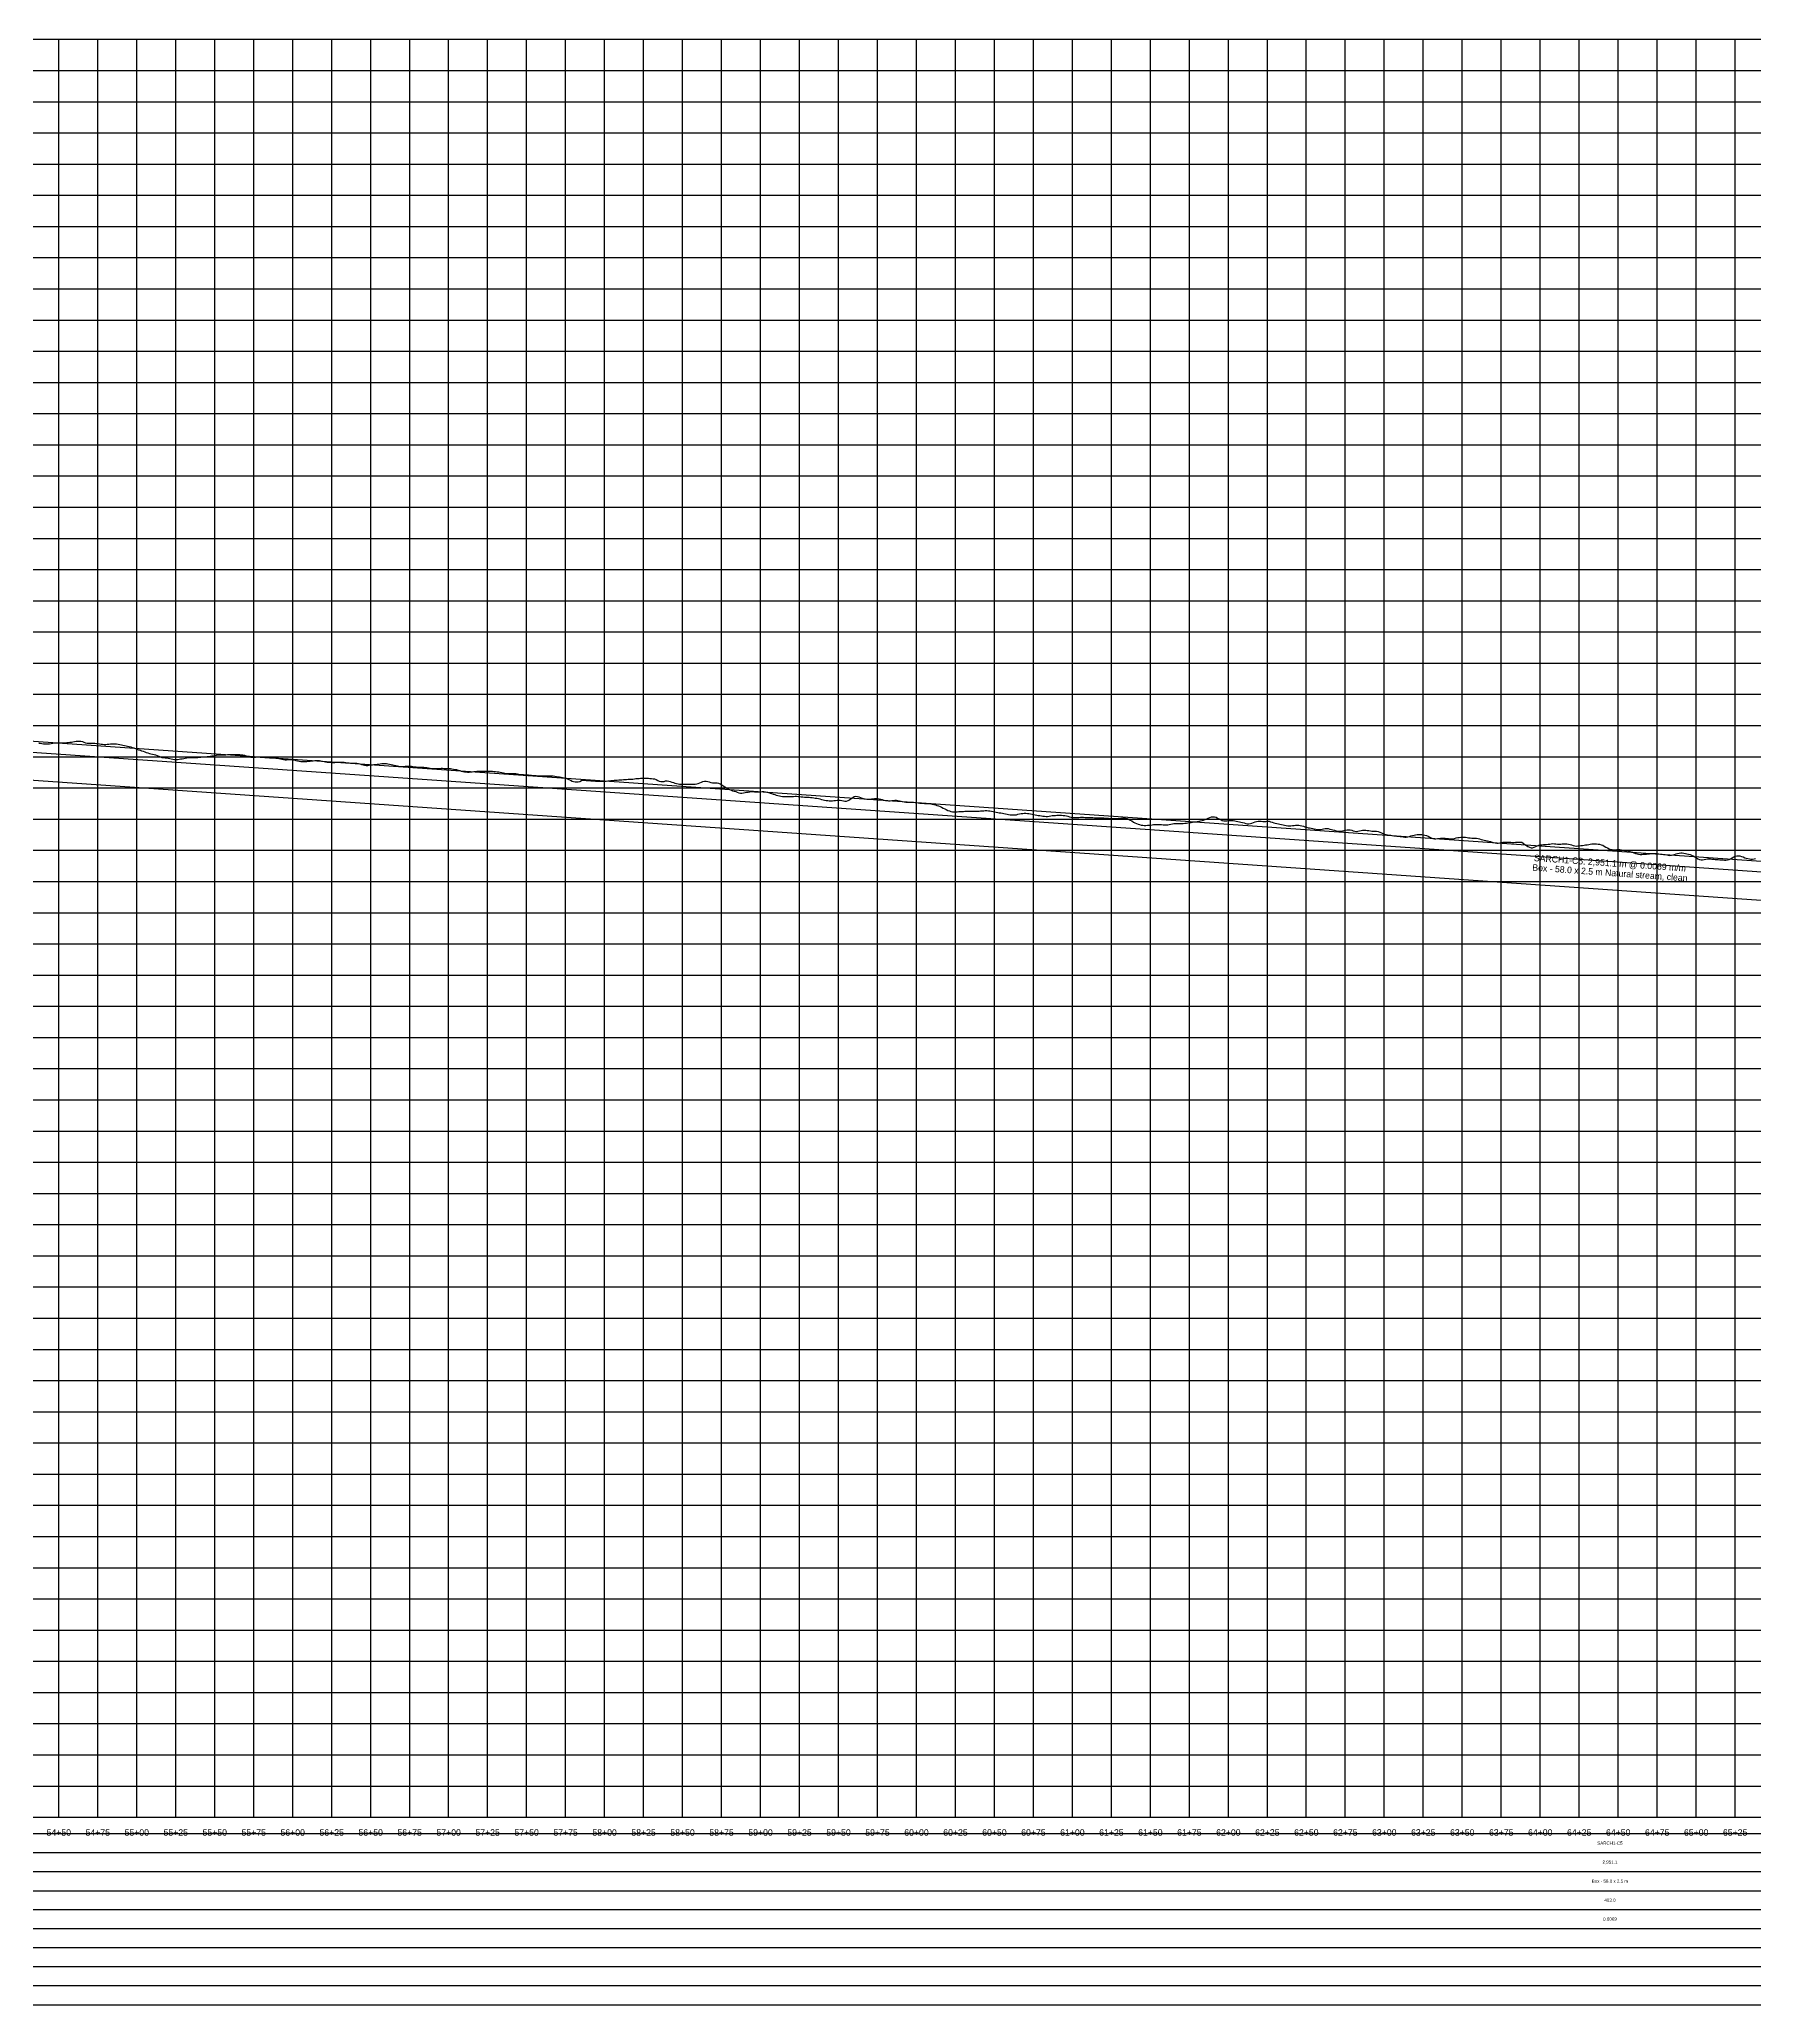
# Model space of a CAD drawing. Extents: x -64 to 17591, y -140 to 1126.
# Drawn here: x 5437 to 6538, y -140 to 1120 of the extents above; entities that cross this region are included whole.
import ezdxf
from ezdxf.enums import TextEntityAlignment as Align

# ---------------------------------------------------------------- set-up
doc = ezdxf.new("R2010")
doc.units = 0
for name, color, linetype in [('Annotation', 7, 'Continuous'), ('Annotation_Table', 254, 'Continuous'), ('Crown', 7, 'Continuous'), ('Grid', 254, 'Continuous'), ('Grid_Text', 7, 'Continuous'), ('Ground_Elevation', 3, 'Continuous'), ('Hydraulic_Grade', 5, 'Continuous'), ('Invert', 7, 'Continuous')]:
    doc.layers.add(name, color=color, linetype=linetype)

msp = doc.modelspace()

# ---------------------------------------------------------------- linework, layer by layer
at = {"layer": 'Annotation_Table', "color": 254}
for points in [[(-25, -30.5), (17575, -30.5)], [(-25, -42.7), (17575, -42.7)], [(-25, -54.9), (17575, -54.9)], [(-25, -67.1), (17575, -67.1)], [(-25, -79.2), (17575, -79.2)], [(-25, -91.4), (17575, -91.4)], [(-25, -103.6), (17575, -103.6)], [(-25, -115.8), (17575, -115.8)], [(-25, -128), (17575, -128)], [(-25, -140.2), (17575, -140.2)]]:
    msp.add_lwpolyline(points, dxfattribs=at)
at = {"layer": 'Crown', "color": 0}
msp.add_lwpolyline([(4969.1, 702.2), (7920.2, 497.2)], dxfattribs=at)
at = {"layer": 'Grid', "color": 254}
for points in [[(-25, 1120), (17575, 1120)], [(5450, -20), (5450, 1120)], [(5475, -20), (5475, 1120)], [(5500, -20), (5500, 1120)], [(5525, -20), (5525, 1120)], [(5550, -20), (5550, 1120)], [(5575, -20), (5575, 1120)], [(5600, -20), (5600, 1120)], [(5625, -20), (5625, 1120)], [(5650, -20), (5650, 1120)], [(5675, -20), (5675, 1120)], [(5700, -20), (5700, 1120)], [(5725, -20), (5725, 1120)], [(5750, -20), (5750, 1120)], [(5775, -20), (5775, 1120)], [(5800, -20), (5800, 1120)], [(5825, -20), (5825, 1120)], [(5850, -20), (5850, 1120)], [(5875, -20), (5875, 1120)], [(5900, -20), (5900, 1120)], [(5925, -20), (5925, 1120)], [(5950, -20), (5950, 1120)], [(5975, -20), (5975, 1120)], [(6000, -20), (6000, 1120)], [(6025, -20), (6025, 1120)], [(6050, -20), (6050, 1120)], [(6075, -20), (6075, 1120)], [(6100, -20), (6100, 1120)], [(6125, -20), (6125, 1120)], [(6150, -20), (6150, 1120)], [(6175, -20), (6175, 1120)], [(6200, -20), (6200, 1120)], [(6225, -20), (6225, 1120)], [(6250, -20), (6250, 1120)], [(6275, -20), (6275, 1120)], [(6300, -20), (6300, 1120)], [(6325, -20), (6325, 1120)], [(6350, -20), (6350, 1120)], [(6375, -20), (6375, 1120)], [(6400, -20), (6400, 1120)], [(6425, -20), (6425, 1120)], [(6450, -20), (6450, 1120)], [(6475, -20), (6475, 1120)], [(6500, -20), (6500, 1120)], [(6525, -20), (6525, 1120)], [(-25, 1100), (17575, 1100)], [(-25, 1080), (17575, 1080)], [(-25, 1060), (17575, 1060)], [(-25, 1040), (17575, 1040)], [(-25, 1020), (17575, 1020)], [(-25, 1000), (17575, 1000)], [(-25, 980), (17575, 980)], [(-25, 960), (17575, 960)], [(-25, 940), (17575, 940)], [(-25, 920), (17575, 920)], [(-25, 900), (17575, 900)], [(-25, 880), (17575, 880)], [(-25, 860), (17575, 860)], [(-25, 840), (17575, 840)], [(-25, 820), (17575, 820)], [(-25, 800), (17575, 800)], [(-25, 780), (17575, 780)], [(-25, 760), (17575, 760)], [(-25, 740), (17575, 740)], [(-25, 720), (17575, 720)], [(-25, 700), (17575, 700)], [(-25, 680), (17575, 680)], [(-25, 660), (17575, 660)], [(-25, 640), (17575, 640)], [(-25, 620), (17575, 620)], [(-25, 600), (17575, 600)], [(-25, 580), (17575, 580)], [(-25, 560), (17575, 560)], [(-25, 540), (17575, 540)], [(-25, 520), (17575, 520)], [(-25, 500), (17575, 500)], [(-25, 480), (17575, 480)], [(-25, 460), (17575, 460)], [(-25, 440), (17575, 440)], [(-25, 420), (17575, 420)], [(-25, 400), (17575, 400)], [(-25, 380), (17575, 380)], [(-25, 360), (17575, 360)], [(-25, 340), (17575, 340)], [(-25, 320), (17575, 320)], [(-25, 300), (17575, 300)], [(-25, 280), (17575, 280)], [(-25, 260), (17575, 260)], [(-25, 240), (17575, 240)], [(-25, 220), (17575, 220)], [(-25, 200), (17575, 200)], [(-25, 180), (17575, 180)], [(-25, 160), (17575, 160)], [(-25, 140), (17575, 140)], [(-25, 120), (17575, 120)], [(-25, 100), (17575, 100)], [(-25, 80), (17575, 80)], [(-25, 60), (17575, 60)], [(-25, 40), (17575, 40)], [(-25, 20), (17575, 20)], [(-25, 0), (17575, 0)], [(-25, -20), (17575, -20)]]:
    msp.add_lwpolyline(points, dxfattribs=at)
at = {"layer": 'Ground_Elevation', "color": 3}
msp.add_lwpolyline([(5437.1, 668.6), (5438.1, 668.6), (5439.1, 668.5), (5440.1, 668.3), (5441.1, 668.2), (5442.1, 668.2), (5443.1, 668.2), (5444.1, 668.3), (5445.1, 668.4), (5446.1, 668.6), (5447.1, 668.8), (5448.1, 668.9), (5449.1, 668.9), (5450.1, 668.9), (5451.1, 668.8), (5452.1, 668.8), (5453.1, 668.8), (5454.1, 668.9), (5455.1, 669.1), (5456.1, 669.2), (5457.1, 669.3), (5458.1, 669.4), (5459.1, 669.6), (5460.1, 669.8), (5461.1, 669.9), (5462.1, 670), (5463.1, 670), (5464.1, 669.9), (5465.1, 669.7), (5466.1, 669.3), (5467.1, 669), (5468.1, 668.7), (5469.1, 668.6), (5470.1, 668.6), (5471.1, 668.6), (5472.1, 668.6), (5473.1, 668.6), (5474.1, 668.5), (5475.1, 668.4), (5476.1, 668.3), (5477.1, 668.1), (5478.1, 668), (5479.1, 667.9), (5480.1, 667.9), (5481.1, 668), (5482.1, 668.1), (5483.1, 668.2), (5484.1, 668.2), (5485.1, 668.3), (5486.1, 668.3), (5487.1, 668.2), (5488.1, 668), (5489.1, 667.8), (5490.1, 667.6), (5491.1, 667.5), (5492.1, 667.2), (5493.1, 667), (5494.1, 666.8), (5495.1, 666.6), (5496.1, 666.3), (5497.1, 666), (5498.1, 665.6), (5499.1, 665.3), (5500.1, 664.9), (5501.1, 664.5), (5502.1, 664.2), (5503.1, 663.8), (5504.1, 663.5), (5505.1, 663.1), (5506.1, 662.7), (5507.1, 662.4), (5508.1, 662.1), (5509.1, 661.9), (5510.1, 661.7), (5511.1, 661.4), (5512.1, 661.1), (5513.1, 660.7), (5514.1, 660.3), (5515.1, 659.9), (5516.1, 659.6), (5517.1, 659.4), (5518.1, 659.3), (5519.1, 659.2), (5520.1, 659), (5521.1, 658.8), (5522.1, 658.6), (5523.1, 658.4), (5524.1, 658.2), (5525.1, 658.2), (5526.1, 658.2), (5527.1, 658.4), (5528.1, 658.6), (5529.1, 658.7), (5530.1, 658.9), (5531.1, 659.1), (5532.1, 659.3), (5533.1, 659.4), (5534.1, 659.4), (5535.1, 659.5), (5536.1, 659.5), (5537.1, 659.5), (5538.1, 659.6), (5539.1, 659.6), (5540.1, 659.7), (5541.1, 659.8), (5542.1, 659.9), (5543.1, 659.9), (5544.1, 660), (5545.1, 660.1), (5546.1, 660.2), (5547.1, 660.4), (5548.1, 660.5), (5549.1, 660.6), (5550.1, 660.8), (5551.1, 661), (5552.1, 661.1), (5553.1, 661.1), (5554.1, 661.1), (5555.1, 661.2), (5556.1, 661.3), (5557.1, 661.3), (5558.1, 661.4), (5559.1, 661.4), (5560.1, 661.5), (5561.1, 661.5), (5562.1, 661.5), (5563.1, 661.5), (5564.1, 661.5), (5565.1, 661.5), (5566.1, 661.4), (5567.1, 661.3), (5568.1, 661.1), (5569.1, 660.9), (5570.1, 660.6), (5571.1, 660.3), (5572.1, 660), (5573.1, 659.8), (5574.1, 659.7), (5575.1, 659.7), (5576.1, 659.8), (5577.1, 659.9), (5578.1, 659.9), (5579.1, 659.8), (5580.1, 659.7), (5581.1, 659.7), (5582.1, 659.6), (5583.1, 659.5), (5584.1, 659.4), (5585.1, 659.3), (5586.1, 659.3), (5587.1, 659.2), (5588.1, 659.2), (5589.1, 659.1), (5590.1, 659), (5591.1, 658.8), (5592.1, 658.6), (5593.1, 658.4), (5594.1, 658.2), (5595.1, 658.1), (5596.1, 658.1), (5597.1, 658.2), (5598.1, 658.2), (5599.1, 658.2), (5600.1, 658.1), (5601.1, 657.9), (5602.1, 657.6), (5603.1, 657.4), (5604.1, 657.1), (5605.1, 656.9), (5606.1, 656.9), (5607.1, 656.9), (5608.1, 656.9), (5609.1, 657), (5610.1, 657.1), (5611.1, 657.2), (5612.1, 657.3), (5613.1, 657.4), (5614.1, 657.5), (5615.1, 657.6), (5616.1, 657.6), (5617.1, 657.5), (5618.1, 657.4), (5619.1, 657.2), (5620.1, 657), (5621.1, 656.8), (5622.1, 656.6), (5623.1, 656.5), (5624.1, 656.4), (5625.1, 656.3), (5626.1, 656.3), (5627.1, 656.3), (5628.1, 656.4), (5629.1, 656.4), (5630.1, 656.5), (5631.1, 656.5), (5632.1, 656.5), (5633.1, 656.4), (5634.1, 656.3), (5635.1, 656.1), (5636.1, 656), (5637.1, 655.9), (5638.1, 655.9), (5639.1, 655.9), (5640.1, 655.9), (5641.1, 655.8), (5642.1, 655.6), (5643.1, 655.4), (5644.1, 655), (5645.1, 654.7), (5646.1, 654.5), (5647.1, 654.4), (5648.1, 654.4), (5649.1, 654.5), (5650.1, 654.7), (5651.1, 654.8), (5652.1, 654.9), (5653.1, 655), (5654.1, 655.2), (5655.1, 655.3), (5656.1, 655.5), (5657.1, 655.7), (5658.1, 655.7), (5659.1, 655.7), (5660.1, 655.6), (5661.1, 655.4), (5662.1, 655.2), (5663.1, 655), (5664.1, 654.8), (5665.1, 654.5), (5666.1, 654.3), (5667.1, 654.1), (5668.1, 653.9), (5669.1, 653.8), (5670.1, 653.7), (5671.1, 653.8), (5672.1, 653.9), (5673.1, 653.9), (5674.1, 654), (5675.1, 654), (5676.1, 653.9), (5677.1, 653.8), (5678.1, 653.6), (5679.1, 653.5), (5680.1, 653.4), (5681.1, 653.3), (5682.1, 653.3), (5683.1, 653.2), (5684.1, 653.2), (5685.1, 653.1), (5686.1, 653), (5687.1, 652.8), (5688.1, 652.6), (5689.1, 652.5), (5690.1, 652.4), (5691.1, 652.4), (5692.1, 652.4), (5693.1, 652.4), (5694.1, 652.5), (5695.1, 652.6), (5696.1, 652.6), (5697.1, 652.5), (5698.1, 652.5), (5699.1, 652.5), (5700.1, 652.5), (5701.1, 652.4), (5702.1, 652.3), (5703.1, 652.1), (5704.1, 651.9), (5705.1, 651.7), (5706.1, 651.4), (5707.1, 651.1), (5708.1, 650.8), (5709.1, 650.5), (5710.1, 650.3), (5711.1, 650.2), (5712.1, 650.1), (5713.1, 650.1), (5714.1, 650.2), (5715.1, 650.3), (5716.1, 650.5), (5717.1, 650.6), (5718.1, 650.8), (5719.1, 650.8), (5720.1, 650.8), (5721.1, 650.7), (5722.1, 650.7), (5723.1, 650.7), (5724.1, 650.8), (5725.1, 650.8), (5726.1, 650.8), (5727.1, 650.8), (5728.1, 650.7), (5729.1, 650.6), (5730.1, 650.5), (5731.1, 650.3), (5732.1, 650.2), (5733.1, 650), (5734.1, 649.8), (5735.1, 649.6), (5736.1, 649.4), (5737.1, 649.3), (5738.1, 649.3), (5739.1, 649.3), (5740.1, 649.3), (5741.1, 649.3), (5742.1, 649.3), (5743.1, 649.2), (5744.1, 649.1), (5745.1, 648.9), (5746.1, 648.7), (5747.1, 648.5), (5748.1, 648.5), (5749.1, 648.4), (5750.1, 648.3), (5751.1, 648.3), (5752.1, 648.1), (5753.1, 648.1), (5754.1, 648), (5755.1, 648), (5756.1, 647.9), (5757.1, 647.8), (5758.1, 647.8), (5759.1, 647.8), (5760.1, 647.7), (5761.1, 647.7), (5762.1, 647.7), (5763.1, 647.8), (5764.1, 647.8), (5765.1, 647.8), (5766.1, 647.8), (5767.1, 647.7), (5768.1, 647.5), (5769.1, 647.3), (5770.1, 647.1), (5771.1, 647), (5772.1, 646.8), (5773.1, 646.7), (5774.1, 646.5), (5775.1, 646.2), (5776.1, 645.8), (5777.1, 645.3), (5778.1, 644.9), (5779.1, 644.4), (5780.1, 644.1), (5781.1, 643.9), (5782.1, 643.8), (5783.1, 643.9), (5784.1, 644.1), (5785.1, 644.7), (5786.1, 644.9), (5787.1, 644.9), (5788.1, 644.8), (5789.1, 644.8), (5790.1, 644.7), (5791.1, 644.6), (5792.1, 644.6), (5793.1, 644.5), (5794.1, 644.4), (5795.1, 644.4), (5796.1, 644.4), (5797.1, 644.3), (5798.1, 644.3), (5799.1, 644.3), (5800.1, 644.4), (5801.1, 644.4), (5802.1, 644.5), (5803.1, 644.6), (5804.1, 644.7), (5805.1, 644.8), (5806.1, 644.9), (5807.1, 645), (5808.1, 645), (5809.1, 645.1), (5810.1, 645.2), (5811.1, 645.2), (5812.1, 645.3), (5813.1, 645.3), (5814.1, 645.4), (5815.1, 645.5), (5816.1, 645.6), (5817.1, 645.6), (5818.1, 645.7), (5819.1, 645.8), (5820.1, 646), (5821.1, 646), (5822.1, 646.1), (5823.1, 646.2), (5824.1, 646.3), (5825.1, 646.3), (5826.1, 646.3), (5827.1, 646.2), (5828.1, 646.2), (5829.1, 646.1), (5830.1, 646), (5831.1, 645.9), (5832.1, 645.8), (5833.1, 645.4), (5834.1, 644.8), (5835.1, 644.4), (5836.1, 644.1), (5837.1, 644), (5838.1, 644.2), (5839.1, 644.5), (5840.1, 644.6), (5841.1, 644.4), (5842.1, 644), (5843.1, 643.7), (5844.1, 643.4), (5845.1, 643.1), (5846.1, 642.9), (5847.1, 642.7), (5848.1, 642.5), (5849.1, 642.5), (5850.1, 642.5), (5851.1, 642.5), (5852.1, 642.5), (5853.1, 642.5), (5854.1, 642.4), (5855.1, 642.4), (5856.1, 642.3), (5857.1, 642.4), (5858.1, 642.5), (5859.1, 642.6), (5860.1, 642.9), (5861.1, 643.2), (5862.1, 643.7), (5863.1, 644.1), (5864.1, 644.3), (5865.1, 644.3), (5866.1, 644.2), (5867.1, 643.9), (5868.1, 643.5), (5869.1, 643.3), (5870.1, 643.3), (5871.1, 643.3), (5872.1, 643.3), (5873.1, 643), (5874.1, 642.6), (5875.1, 642), (5876.1, 641.4), (5877.1, 640.7), (5878.1, 640.1), (5879.1, 639.5), (5880.1, 638.9), (5881.1, 638.5), (5882.1, 638.1), (5883.1, 637.8), (5884.1, 637.6), (5885.1, 637.3), (5886.1, 636.9), (5887.1, 636.6), (5888.1, 636.6), (5889.1, 636.8), (5890.1, 637), (5891.1, 637.2), (5892.1, 637.3), (5893.1, 637.4), (5894.1, 637.6), (5895.1, 637.6), (5896.1, 637.5), (5897.1, 637.4), (5898.1, 637.4), (5899.1, 637.4), (5900.1, 637.5), (5901.1, 637.6), (5902.1, 637.6), (5903.1, 637.5), (5904.1, 637.3), (5905.1, 637.1), (5906.1, 636.7), (5907.1, 636.4), (5908.1, 636), (5909.1, 635.7), (5910.1, 635.3), (5911.1, 635.1), (5912.1, 634.9), (5913.1, 634.7), (5914.1, 634.5), (5915.1, 634.5), (5916.1, 634.4), (5917.1, 634.4), (5918.1, 634.4), (5919.1, 634.4), (5920.1, 634.5), (5921.1, 634.5), (5922.1, 634.6), (5923.1, 634.6), (5924.1, 634.5), (5925.1, 634.4), (5926.1, 634.3), (5927.1, 634.2), (5928.1, 634.1), (5929.1, 634.1), (5930.1, 634), (5931.1, 634), (5932.1, 633.9), (5933.1, 633.8), (5934.1, 633.6), (5935.1, 633.5), (5936.1, 633.4), (5937.1, 633.1), (5938.1, 632.9), (5939.1, 632.6), (5940.1, 632.4), (5941.1, 632.2), (5942.1, 632), (5943.1, 631.9), (5944.1, 631.8), (5945.1, 631.8), (5946.1, 631.8), (5947.1, 631.9), (5948.1, 632), (5949.1, 632.2), (5950.1, 632.2), (5951.1, 632.1), (5952.1, 631.9), (5953.1, 631.7), (5954.1, 631.5), (5955.1, 631.6), (5956.1, 631.9), (5957.1, 632.4), (5958.1, 633.1), (5959.1, 633.9), (5960.1, 634.4), (5961.1, 634.6), (5962.1, 634.5), (5963.1, 634.2), (5964.1, 633.8), (5965.1, 633.4), (5966.1, 633.1), (5967.1, 632.9), (5968.1, 632.8), (5969.1, 632.8), (5970.1, 632.8), (5971.1, 632.9), (5972.1, 633), (5973.1, 633.1), (5974.1, 633.2), (5975.1, 633.2), (5976.1, 633), (5977.1, 632.7), (5978.1, 632.5), (5979.1, 632.2), (5980.1, 632), (5981.1, 631.9), (5982.1, 631.8), (5983.1, 631.8), (5984.1, 631.9), (5985.1, 632), (5986.1, 632.1), (5987.1, 632.1), (5988.1, 632), (5989.1, 631.8), (5990.1, 631.6), (5991.1, 631.3), (5992.1, 631.1), (5993.1, 630.9), (5994.1, 630.9), (5995.1, 630.9), (5996.1, 630.9), (5997.1, 630.9), (5998.1, 630.8), (5999.1, 630.6), (6000.1, 630.6), (6001.1, 630.5), (6002.1, 630.3), (6003.1, 630.2), (6004.1, 630.2), (6005.1, 630.1), (6006.1, 630.1), (6007.1, 630.1), (6008.1, 630), (6009.1, 629.8), (6010.1, 629.6), (6011.1, 629.3), (6012.1, 629.1), (6013.1, 628.8), (6014.1, 628.5), (6015.1, 628), (6016.1, 627.6), (6017.1, 627.1), (6018.1, 626.6), (6019.1, 626.1), (6020.1, 625.6), (6021.1, 625.2), (6022.1, 624.9), (6023.1, 624.7), (6024.1, 624.6), (6025.1, 624.6), (6026.1, 624.7), (6027.1, 624.8), (6028.1, 624.8), (6029.1, 624.9), (6030.1, 624.9), (6031.1, 625), (6032.1, 625), (6033.1, 625), (6034.1, 625), (6035.1, 625), (6036.1, 625), (6037.1, 625), (6038.1, 625), (6039.1, 625.1), (6040.1, 625.1), (6041.1, 625.2), (6042.1, 625.3), (6043.1, 625.4), (6044.1, 625.5), (6045.1, 625.5), (6046.1, 625.4), (6047.1, 625.2), (6048.1, 625), (6049.1, 624.8), (6050.1, 624.6), (6051.1, 624.4), (6052.1, 624.3), (6053.1, 624.1), (6054.1, 624), (6055.1, 623.8), (6056.1, 623.5), (6057.1, 623.3), (6058.1, 623.1), (6059.1, 622.9), (6060.1, 622.8), (6061.1, 622.7), (6062.1, 622.7), (6063.1, 622.7), (6064.1, 622.8), (6065.1, 623.1), (6066.1, 623.3), (6067.1, 623.5), (6068.1, 623.6), (6069.1, 623.7), (6070.1, 623.7), (6071.1, 623.6), (6072.1, 623.5), (6073.1, 623.4), (6074.1, 623.2), (6075.1, 623), (6076.1, 622.8), (6077.1, 622.5), (6078.1, 622.4), (6079.1, 622.2), (6080.1, 622), (6081.1, 621.9), (6082.1, 621.8), (6083.1, 621.7), (6084.1, 621.7), (6085.1, 621.8), (6086.1, 622), (6087.1, 622.2), (6088.1, 622.4), (6089.1, 622.4), (6090.1, 622.5), (6091.1, 622.5), (6092.1, 622.5), (6093.1, 622.5), (6094.1, 622.4), (6095.1, 622.2), (6096.1, 622), (6097.1, 621.8), (6098.1, 621.5), (6099.1, 621.3), (6100.1, 621.1), (6101.1, 621), (6102.1, 621), (6103.1, 621.1), (6104.1, 621.1), (6105.1, 621.3), (6106.1, 621.3), (6107.1, 621.2), (6108.1, 621.1), (6109.1, 621.1), (6110.1, 621.1), (6111.1, 621.1), (6112.1, 621.1), (6113.1, 621), (6114.1, 620.9), (6115.1, 620.8), (6116.1, 620.8), (6117.1, 620.8), (6118.1, 620.8), (6119.1, 620.8), (6120.1, 620.8), (6121.1, 620.7), (6122.1, 620.6), (6123.1, 620.5), (6124.1, 620.4), (6125.1, 620.3), (6126.1, 620.3), (6127.1, 620.3), (6128.1, 620.3), (6129.1, 620.3), (6130.1, 620.4), (6131.1, 620.5), (6132.1, 620.5), (6133.1, 620.6), (6134.1, 620.5), (6135.1, 620.3), (6136.1, 620), (6137.1, 619.4), (6138.1, 618.8), (6139.1, 618.1), (6140.1, 617.5), (6141.1, 617.1), (6142.1, 616.8), (6143.1, 616.5), (6144.1, 616.2), (6145.1, 616), (6146.1, 615.9), (6147.1, 615.9), (6148.1, 616), (6149.1, 616.1), (6150.1, 616.2), (6151.1, 616.3), (6152.1, 616.5), (6153.1, 616.6), (6154.1, 616.6), (6155.1, 616.5), (6156.1, 616.5), (6157.1, 616.5), (6158.1, 616.4), (6159.1, 616.4), (6160.1, 616.4), (6161.1, 616.4), (6162.1, 616.6), (6163.1, 616.8), (6164.1, 617), (6165.1, 617.1), (6166.1, 617.1), (6167.1, 617.1), (6168.1, 617.1), (6169.1, 617.1), (6170.1, 617.1), (6171.1, 617.1), (6172.1, 617.3), (6173.1, 617.4), (6174.1, 617.6), (6175.1, 617.8), (6176.1, 617.9), (6177.1, 618.1), (6178.1, 618.2), (6179.1, 618.3), (6180.1, 618.4), (6181.1, 618.6), (6182.1, 618.9), (6183.1, 619.1), (6184.1, 619.4), (6185.1, 619.7), (6186.1, 620.2), (6187.1, 620.6), (6188.1, 621), (6189.1, 621.4), (6190.1, 621.5), (6191.1, 621.5), (6192.1, 621.2), (6193.1, 620.7), (6194.1, 620.2), (6195.1, 619.7), (6196.1, 619.2), (6197.1, 618.9), (6198.1, 618.8), (6199.1, 618.9), (6200.1, 619), (6201.1, 619.1), (6202.1, 619.1), (6203.1, 619), (6204.1, 618.9), (6205.1, 618.7), (6206.1, 618.5), (6207.1, 618.3), (6208.1, 618), (6209.1, 617.8), (6210.1, 617.5), (6211.1, 617.2), (6212.1, 617), (6213.1, 617), (6214.1, 617.1), (6215.1, 617.4), (6216.1, 617.8), (6217.1, 618.2), (6218.1, 618.5), (6219.1, 618.6), (6220.1, 618.6), (6221.1, 618.6), (6222.1, 618.5), (6223.1, 618.5), (6224.1, 618.5), (6225.1, 618.7), (6226.1, 618.6), (6227.1, 618.3), (6228.1, 618), (6229.1, 617.6), (6230.1, 617.4), (6231.1, 617.2), (6232.1, 617), (6233.1, 616.8), (6234.1, 616.6), (6235.1, 616.4), (6236.1, 616.1), (6237.1, 615.8), (6238.1, 615.6), (6239.1, 615.6), (6240.1, 615.7), (6241.1, 615.9), (6242.1, 615.9), (6243.1, 616), (6244.1, 616), (6245.1, 616), (6246.1, 615.8), (6247.1, 615.6), (6248.1, 615.4), (6249.1, 615.1), (6250.1, 614.8), (6251.1, 614.5), (6252.1, 614.3), (6253.1, 614.1), (6254.1, 614), (6255.1, 613.8), (6256.1, 613.5), (6257.1, 613.4), (6258.1, 613.3), (6259.1, 613.4), (6260.1, 613.5), (6261.1, 613.7), (6262.1, 613.9), (6263.1, 613.9), (6264.1, 613.9), (6265.1, 613.6), (6266.1, 613.4), (6267.1, 613.1), (6268.1, 612.8), (6269.1, 612.5), (6270.1, 612.3), (6271.1, 612.2), (6272.1, 612.2), (6273.1, 612.5), (6274.1, 612.7), (6275.1, 613), (6276.1, 613.2), (6277.1, 613.2), (6278.1, 613.1), (6279.1, 612.8), (6280.1, 612.4), (6281.1, 612.2), (6282.1, 612.1), (6283.1, 612.3), (6284.1, 612.5), (6285.1, 612.7), (6286.1, 612.8), (6287.1, 612.8), (6288.1, 612.8), (6289.1, 612.7), (6290.1, 612.6), (6291.1, 612.4), (6292.1, 612.3), (6293.1, 612.3), (6294.1, 612.3), (6295.1, 612.2), (6296.1, 612), (6297.1, 611.6), (6298.1, 611.2), (6299.1, 610.8), (6300.1, 610.4), (6301.1, 610.1), (6302.1, 609.9), (6303.1, 609.8), (6304.1, 609.6), (6305.1, 609.4), (6306.1, 609.3), (6307.1, 609.2), (6308.1, 609.1), (6309.1, 609), (6310.1, 608.9), (6311.1, 608.8), (6312.1, 608.6), (6313.1, 608.5), (6314.1, 608.5), (6315.1, 608.7), (6316.1, 608.9), (6317.1, 609.2), (6318.1, 609.5), (6319.1, 609.8), (6320.1, 610), (6321.1, 610.1), (6322.1, 610.1), (6323.1, 610.2), (6324.1, 610.1), (6325.1, 610), (6326.1, 609.7), (6327.1, 609.4), (6328.1, 609), (6329.1, 608.5), (6330.1, 608), (6331.1, 607.6), (6332.1, 607.4), (6333.1, 607.4), (6334.1, 607.5), (6335.1, 607.6), (6336.1, 607.7), (6337.1, 607.8), (6338.1, 607.8), (6339.1, 607.7), (6340.1, 607.6), (6341.1, 607.5), (6342.1, 607.4), (6343.1, 607.3), (6344.1, 607.4), (6345.1, 607.6), (6346.1, 607.9), (6347.1, 608.1), (6348.1, 608.3), (6349.1, 608.5), (6350.1, 608.5), (6351.1, 608.5), (6352.1, 608.4), (6353.1, 608.2), (6354.1, 608), (6355.1, 607.9), (6356.1, 607.8), (6357.1, 607.8), (6358.1, 607.8), (6359.1, 607.7), (6360.1, 607.6), (6361.1, 607.4), (6362.1, 607), (6363.1, 606.7), (6364.1, 606.5), (6365.1, 606.2), (6366.1, 606), (6367.1, 605.9), (6368.1, 605.6), (6369.1, 605.3), (6370.1, 604.9), (6371.1, 604.7), (6372.1, 604.6), (6373.1, 604.6), (6374.1, 604.7), (6375.1, 604.9), (6376.1, 605.1), (6377.1, 605.3), (6378.1, 605.3), (6379.1, 605.3), (6380.1, 605.2), (6381.1, 605.1), (6382.1, 605), (6383.1, 605), (6384.1, 605.1), (6385.1, 605.2), (6386.1, 605.3), (6387.1, 605.3), (6388.1, 605.1), (6389.1, 604.6), (6390.1, 603.8), (6391.1, 603.1), (6392.1, 602.5), (6393.1, 601.9), (6394.1, 601.6), (6395.1, 601.6), (6396.1, 601.9), (6397.1, 602.4), (6398.1, 602.8), (6399.1, 603.2), (6400.1, 603.4), (6401.1, 603.6), (6402.1, 603.7), (6403.1, 603.8), (6404.1, 603.8), (6405.1, 603.9), (6406.1, 604), (6407.1, 604.2), (6408.1, 604.3), (6409.1, 604.2), (6410.1, 604.1), (6411.1, 604), (6412.1, 604), (6413.1, 604), (6414.1, 604.1), (6415.1, 604.2), (6416.1, 604.2), (6417.1, 604.2), (6418.1, 604), (6419.1, 603.8), (6420.1, 603.4), (6421.1, 603), (6422.1, 602.8), (6423.1, 602.7), (6424.1, 602.8), (6425.1, 602.9), (6426.1, 603), (6427.1, 603.1), (6428.1, 603.2), (6429.1, 603.4), (6430.1, 603.6), (6431.1, 603.8), (6432.1, 604), (6433.1, 604.1), (6434.1, 604.1), (6435.1, 604.1), (6436.1, 604.1), (6437.1, 604), (6438.1, 603.9), (6439.1, 603.6), (6440.1, 603.2), (6441.1, 602.7), (6442.1, 602.1), (6443.1, 601.5), (6444.1, 601), (6445.1, 600.6), (6446.1, 600.4), (6447.1, 600.3), (6448.1, 600.3), (6449.1, 600.5), (6450.1, 600.5), (6451.1, 600.4), (6452.1, 600.2), (6453.1, 600.1), (6454.1, 599.9), (6455.1, 599.8), (6456.1, 599.6), (6457.1, 599.4), (6458.1, 599.1), (6459.1, 598.8), (6460.1, 598.4), (6461.1, 598), (6462.1, 597.8), (6463.1, 597.5), (6464.1, 597.4), (6465.1, 597.4), (6466.1, 597.5), (6467.1, 597.6), (6468.1, 597.6), (6469.1, 597.7), (6470.1, 597.8), (6471.1, 597.9), (6472.1, 598), (6473.1, 598), (6474.1, 597.9), (6475.1, 597.9), (6476.1, 597.8), (6477.1, 597.6), (6478.1, 597.5), (6479.1, 597.3), (6480.1, 597.2), (6481.1, 597), (6482.1, 596.8), (6483.1, 596.7), (6484.1, 596.8), (6485.1, 597), (6486.1, 597.4), (6487.1, 597.7), (6488.1, 597.9), (6489.1, 598.1), (6490.1, 598.3), (6491.1, 598.3), (6492.1, 598.2), (6493.1, 598), (6494.1, 597.8), (6495.1, 597.5), (6496.1, 597.2), (6497.1, 596.9), (6498.1, 596.5), (6499.1, 595.9), (6500.1, 595.2), (6501.1, 594.5), (6502.1, 594), (6503.1, 593.8), (6504.1, 593.9), (6505.1, 594.1), (6506.1, 594.3), (6507.1, 594.5), (6508.1, 594.6), (6509.1, 594.5), (6510.1, 594.4), (6511.1, 594.2), (6512.1, 594.1), (6513.1, 594), (6514.1, 594), (6515.1, 593.9), (6516.1, 593.8), (6517.1, 593.8), (6518.1, 593.7), (6519.1, 593.7), (6520.1, 593.8), (6521.1, 594.1), (6522.1, 594.6), (6523.1, 595.2), (6524.1, 595.8), (6525.1, 596.2), (6526.1, 596.5), (6527.1, 596.5), (6528.1, 596.4), (6529.1, 596.1), (6530.1, 595.7), (6531.1, 595.2), (6532.1, 594.9), (6533.1, 594.7), (6534.1, 594.5), (6535.1, 594.4), (6536.1, 594.4), (6537.1, 594.5), (6538.1, 594.8)], dxfattribs=at)
at = {"layer": 'Hydraulic_Grade', "color": 5}
msp.add_lwpolyline([(4969.1, 694.9), (7920.2, 490.9)], dxfattribs=at)
at = {"layer": 'Invert', "color": 0}
msp.add_lwpolyline([(4969.1, 677.2), (7920.2, 472.2)], dxfattribs=at)

# ---------------------------------------------------------------- texts
at = {"layer": 'Annotation', "color": 0}
for s, p in [('SARCH1-C5: 2,951.1 m @ 0.0069 m/m', (6444.7, 591.8)), ('Box - 58.0 x 2.5 m Natural stream, clean', (6444.7, 585.6))]:
    msp.add_text(s, height=4.167, rotation=356.0274, dxfattribs=at).set_placement(p, align=Align.MIDDLE_CENTER)
at = {"layer": 'Annotation_Table', "color": 0}
for s, height, p in [('SARCH1-C5', 2.08, (6444.7, -36.6)), ('2,951.1', 2.08, (6444.7, -48.8)), ('Box - 58.0 x 2.5 m', 2.083, (6444.7, -61)), ('403.0', 2.08, (6444.7, -73.2)), ('0.0069', 2.08, (6444.7, -85.3))]:
    msp.add_text(s, height=height, dxfattribs=at).set_placement(p, align=Align.MIDDLE_CENTER)
at = {"layer": 'Grid_Text', "color": 0}
for s, p in [('54+50', (5450, -27.7)), ('54+75', (5475, -27.7)), ('55+00', (5500, -27.7)), ('55+25', (5525, -27.7)), ('55+50', (5550, -27.7)), ('55+75', (5575, -27.7)), ('56+00', (5600, -27.7)), ('56+25', (5625, -27.7)), ('56+50', (5650, -27.7)), ('56+75', (5675, -27.7)), ('57+00', (5700, -27.7)), ('57+25', (5725, -27.7)), ('57+50', (5750, -27.7)), ('57+75', (5775, -27.7)), ('58+00', (5800, -27.7)), ('58+25', (5825, -27.7)), ('58+50', (5850, -27.7)), ('58+75', (5875, -27.7)), ('59+00', (5900, -27.7)), ('59+25', (5925, -27.7)), ('59+50', (5950, -27.7)), ('59+75', (5975, -27.7)), ('60+00', (6000, -27.7)), ('60+25', (6025, -27.7)), ('60+50', (6050, -27.7)), ('60+75', (6075, -27.7)), ('61+00', (6100, -27.7)), ('61+25', (6125, -27.7)), ('61+50', (6150, -27.7)), ('61+75', (6175, -27.7)), ('62+00', (6200, -27.7)), ('62+25', (6225, -27.7)), ('62+50', (6250, -27.7)), ('62+75', (6275, -27.7)), ('63+00', (6300, -27.7)), ('63+25', (6325, -27.7)), ('63+50', (6350, -27.7)), ('63+75', (6375, -27.7)), ('64+00', (6400, -27.7)), ('64+25', (6425, -27.7)), ('64+50', (6450, -27.7)), ('64+75', (6475, -27.7)), ('65+00', (6500, -27.7)), ('65+25', (6525, -27.7))]:
    msp.add_text(s, height=4.17, dxfattribs=at).set_placement(p, align=Align.TOP_CENTER)

doc.saveas('drawing.dxf')
